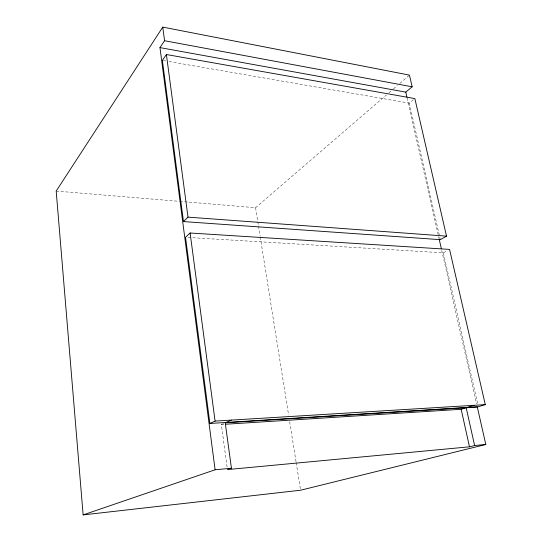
<?xml version="1.0" encoding="UTF-8"?>
<svg xmlns="http://www.w3.org/2000/svg" width="542" height="542" viewBox="0 0 542 542"><rect width="100%" height="100%" fill="white"/><g stroke="black" fill="none" stroke-linecap="round" stroke-linejoin="round"><path stroke-width="0.41" stroke-dasharray="2.71 2.03" d="M179.856 201.387L255.573 207.701L386.371 94.999M388.939 92.79L392.787 89.477M393.424 88.922L397.272 85.609M399.84 83.4L408.81 75.663M169.043 61.537L409.298 103.136L413.621 99.606M188.06 237.45L443.349 252.829L447.496 250.546M227.098 467.075L221.353 424.508L223.941 423.37M221.353 424.508L223.887 424.345M56.192 191.075L179.016 201.319M163.203 60.521L165.703 60.955M409.298 103.136L440.355 239.672M443.349 252.829L477.61 403.424M407.103 97.899L439.115 238.866M441.737 250.411L476.56 403.743M255.573 207.701L258.371 225.255M258.507 226.089L260.099 236.122M260.235 236.956L288.595 414.996M289.658 421.683L296.047 461.804M296.183 462.638L300.444 489.385"/><path stroke-width="0.81" d="M83.136 514.9L215.099 469.772L159.971 47.608L405.795 92.126L412.144 86.795L409.454 75.114L162.756 27.1L56.192 191.075L83.136 514.9L300.58 490.225L485.808 444.487L477.306 407.042L225.235 422.801L231.434 468.247L227.437 469.582L469.474 446.818L474.616 445.538L485.808 444.487M159.971 47.608L164.572 40.731L162.756 27.1M166.401 54.518L162.37 60.379L183.467 221.583L440.355 239.672L446.513 236.143L414.86 98.59L166.401 54.518L188.006 217.139L183.467 221.583M190.113 232.999L185.527 237.294L209.889 423.458L478.362 406.717L485.286 404.617L449.569 249.408L190.113 232.999L215.099 421.093L209.889 423.458M226.048 422.448L231.393 420.097M225.574 424.237L461.167 409.278L466.181 407.733L474.616 445.538M467.231 407.415L474.108 405.301M215.099 469.772L231.434 468.247M215.099 421.093L485.286 404.617M188.006 217.139L446.513 236.143M164.572 40.731L412.144 86.795M405.795 92.126L406.913 97.079M439.305 239.693L441.364 248.758M461.167 409.278L469.474 446.818"/></g></svg>
